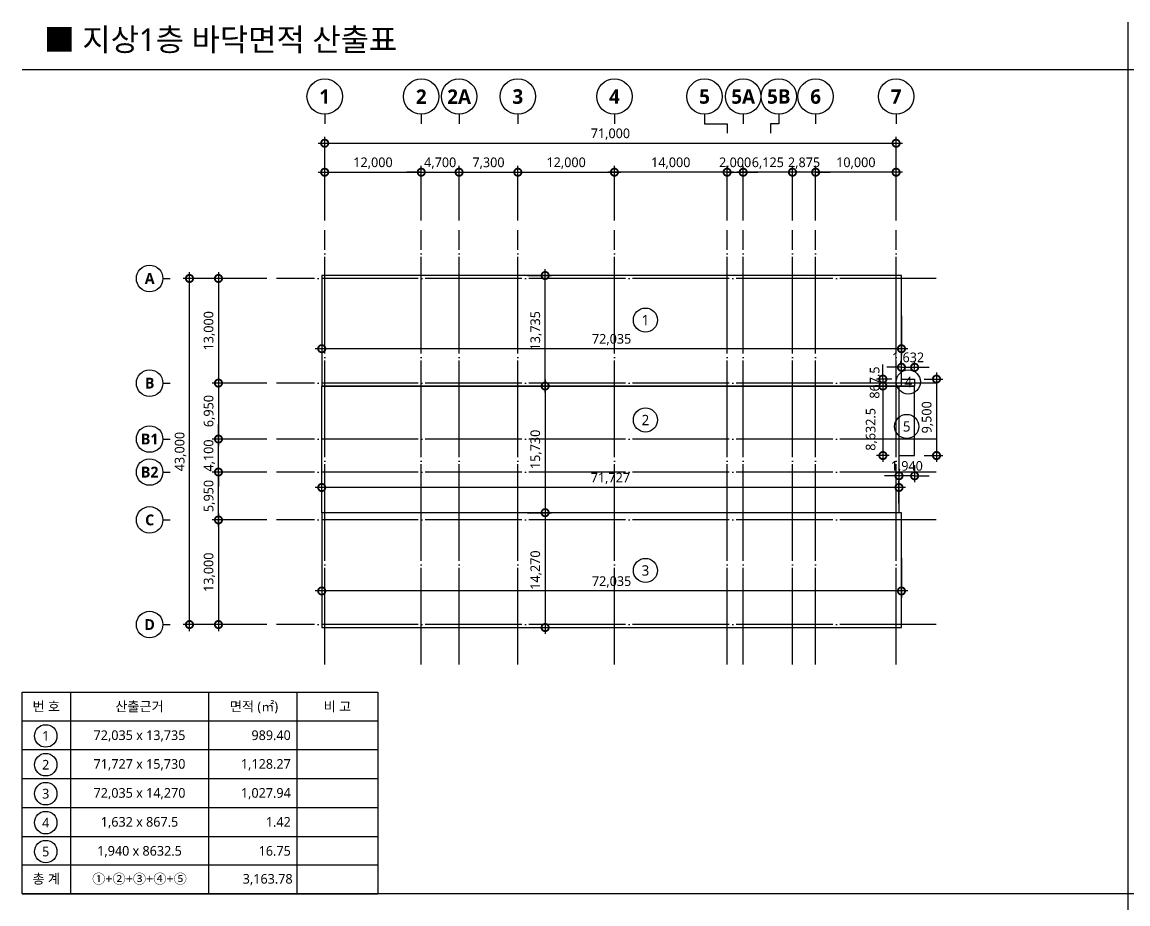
# Model space of a CAD drawing. Header units: millimetres. Extents: x 18600 to 322121, y -51000 to 167700.
# Drawn here: x 18600 to 156000, y 58150 to 167700 of the extents above; entities that cross this region are included whole.
import ezdxf
from ezdxf.enums import TextEntityAlignment as Align

# ---------------------------------------------------------------- set-up
doc = ezdxf.new("R2010")
doc.units = ezdxf.units.MM
doc.header["$LTSCALE"] = 400
doc.linetypes.add('CEN-GAUN', pattern=[32.2, 30, -1, 0.2, -1])
doc.layers.get('DEFPOINTS').update_dxf_attribs({"color": 137})
for name, color, linetype in [('3TXT', 3, 'Continuous'), ('CEN', 1, 'CEN-GAUN'), ('DIM', 7, 'Continuous'), ('ELE-2', 2, 'Continuous'), ('ELE-3', 3, 'Continuous'), ('ELE-4', 4, 'Continuous'), ('SYM', 6, 'Continuous'), ('SYM-BUB', 3, 'Continuous'), ('TEXT', 3, 'Continuous')]:
    doc.layers.add(name, color=color, linetype=linetype)
doc.styles.add('$0$스타일1', font='malgun.ttf')
doc.styles.add('스타일1', font='malgun.ttf')
doc.styles.add('스타일2', font='malgunbd.ttf')
doc.dimstyles.new('CJA', dxfattribs={"dimscale": 300, "dimtxt": 2.7, "dimasz": 1, "dimexe": 2, "dimexo": 3, "dimgap": 1, "dimtad": 1, "dimdec": 0, "dimzin": 1, "dimdsep": 46, "dimlunit": 6, "dimtxsty": '$0$스타일1', "dimblk": 'CJDOT', "dimcen": 0.09, "dimdle": 1, "dimclrd": 256, "dimclre": 256, "dimclrt": 3, "dimadec": 0, "dimazin": 0, "dimtfac": 1, "dimtdec": 0, "dimtix": 1, "dimtmove": 2, "dimatfit": 3, "dimldrblk": 'CJDOT', "dimfxl": 1, "dimtolj": 1, "dimtzin": 1, "dimarcsym": 0})

# ---------------------------------------------------------------- blocks, each defined once
blk = doc.blocks.new('DET2')
at = {"layer": 'SYM', "color": 6}
blk.add_circle((5, 0), 5, dxfattribs=at)
at = {"layer": 'SYM', "color": 3, "style": '스타일1'}
blk.add_attdef('1', text='', height=3, dxfattribs=at).set_placement((5, 0), align=Align.MIDDLE)
blk = doc.blocks.new('_DotSmall')
at = {"color": 0, "linetype": 'ByBlock', "const_width": 0.5}
blk.add_lwpolyline([(-0.0625, 0, 1), (0.0625, 0, 1)], format="xyb", close=True, dxfattribs=at)
blk = doc.blocks.new('*D102')
at = {"layer": 'DEFPOINTS', "color": 0, "transparency": 16777216}
for p in [(55830, 102318), (127865, 102318), (55830, 97023)]:
    blk.add_point(p, dxfattribs=at)
at = {"layer": 'DIM', "color": 7, "lineweight": -2, "transparency": 16777216}
for p, q in [((55830, 101118), (55830, 96223)), ((127865, 101118), (127865, 96223)), ((128665, 97023), (55030, 97023))]:
    blk.add_line(p, q, dxfattribs=at)
at = {"layer": 'DIM', "color": 7, "lineweight": -2, "transparency": 16777216, "xscale": 1800, "yscale": 1800, "zscale": 1800, "rotation": 180}
blk.add_blockref('_DotSmall', (55830, 97023), dxfattribs=at)
at = {"layer": 'DIM', "color": 7, "lineweight": -2, "transparency": 16777216, "xscale": 1800, "yscale": 1800, "zscale": 1800}
blk.add_blockref('_DotSmall', (127865, 97023), dxfattribs=at)
at = {"layer": 'DIM', "color": 3, "transparency": 16777216, "insert": (91848, 98144), "char_height": 1200, "attachment_point": 5, "style": '$0$스타일1'}
blk.add_mtext('\\A1;72,035', dxfattribs=at)
blk = doc.blocks.new('CJDOT')
blk.add_line((-2, 0), (2, 0))
at = {"const_width": 0.5}
blk.add_lwpolyline([(-0.25, 0, 1), (0.25, 0, 1)], format="xyb", close=True, dxfattribs=at)
blk = doc.blocks.new('*D127')
at = {"layer": 'DEFPOINTS', "color": 0, "transparency": 16777216}
for p in [(129498, 123352), (129498, 113852), (132221, 113852)]:
    blk.add_point(p, dxfattribs=at)
at = {"layer": 'DIM', "color": 7, "lineweight": -2, "transparency": 16777216}
for p, q in [((132221, 124152), (132221, 113052)), ((130698, 123352), (133021, 123352)), ((130698, 113852), (133021, 113852))]:
    blk.add_line(p, q, dxfattribs=at)
at = {"layer": 'DIM', "color": 7, "lineweight": -2, "transparency": 16777216, "xscale": 1800, "yscale": 1800, "zscale": 1800}
for p, rotation in [((132221, 123352), 90), ((132221, 113852), 270)]:
    blk.add_blockref('_DotSmall', p, dxfattribs=dict(at, rotation=rotation))
at = {"layer": 'DIM', "color": 3, "transparency": 16777216, "insert": (131100, 118602), "char_height": 1200, "attachment_point": 5, "rotation": 90, "style": '$0$스타일1'}
blk.add_mtext('\\A1;9,500', dxfattribs=at)
blk = doc.blocks.new('*D128')
at = {"layer": 'DEFPOINTS', "color": 0, "transparency": 16777216}
for p in [(127558, 113852), (129498, 113852), (127558, 111336)]:
    blk.add_point(p, dxfattribs=at)
at = {"layer": 'DIM', "color": 7, "lineweight": -2, "transparency": 16777216}
for p, q in [((127558, 111336), (125758, 111336)), ((127558, 112652), (127558, 110536)), ((129498, 111336), (127558, 111336)), ((129498, 112652), (129498, 110536)), ((129498, 111336), (131298, 111336))]:
    blk.add_line(p, q, dxfattribs=at)
at = {"layer": 'DIM', "color": 7, "lineweight": -2, "transparency": 16777216, "xscale": 1800, "yscale": 1800, "zscale": 1800}
blk.add_blockref('_DotSmall', (127558, 111336), dxfattribs=at)
at = {"layer": 'DIM', "color": 7, "lineweight": -2, "transparency": 16777216, "xscale": 1800, "yscale": 1800, "zscale": 1800, "rotation": 180}
blk.add_blockref('_DotSmall', (129498, 111336), dxfattribs=at)
at = {"layer": 'DIM', "color": 3, "transparency": 16777216, "insert": (128528, 112460), "char_height": 1200, "attachment_point": 5, "style": '$0$스타일1'}
blk.add_mtext('\\A1;1,940', dxfattribs=at)
blk = doc.blocks.new('*D158')
at = {"layer": 'DEFPOINTS', "color": 0, "transparency": 16777216}
for p in [(129498, 124816), (127865, 123352), (129498, 123352)]:
    blk.add_point(p, dxfattribs=at)
at = {"layer": 'DIM', "color": 7, "lineweight": -2, "transparency": 16777216}
for p, q in [((127865, 124552), (127865, 125616)), ((129498, 124552), (129498, 125616)), ((127865, 124816), (126065, 124816)), ((127865, 124816), (129498, 124816)), ((129498, 124816), (131298, 124816))]:
    blk.add_line(p, q, dxfattribs=at)
at = {"layer": 'DIM', "color": 7, "lineweight": -2, "transparency": 16777216, "xscale": 1800, "yscale": 1800, "zscale": 1800}
blk.add_blockref('_DotSmall', (127865, 124816), dxfattribs=at)
at = {"layer": 'DIM', "color": 7, "lineweight": -2, "transparency": 16777216, "xscale": 1800, "yscale": 1800, "zscale": 1800, "rotation": 180}
blk.add_blockref('_DotSmall', (129498, 124816), dxfattribs=at)
at = {"layer": 'DIM', "color": 3, "transparency": 16777216, "insert": (128682, 125940), "char_height": 1200, "attachment_point": 5, "style": '$0$스타일1'}
blk.add_mtext('\\A1;1,632', dxfattribs=at)
blk = doc.blocks.new('*D159')
at = {"layer": 'DEFPOINTS', "color": 0, "transparency": 16777216}
for p in [(125557, 122484), (127865, 123352), (127865, 122484)]:
    blk.add_point(p, dxfattribs=at)
at = {"layer": 'DIM', "color": 7, "lineweight": -2, "transparency": 16777216}
for p, q in [((125557, 123352), (125557, 125152)), ((126665, 123352), (124757, 123352)), ((126665, 122484), (124757, 122484)), ((125557, 123352), (125557, 122484)), ((125557, 122484), (125557, 120684))]:
    blk.add_line(p, q, dxfattribs=at)
at = {"layer": 'DIM', "color": 7, "lineweight": -2, "transparency": 16777216, "xscale": 1800, "yscale": 1800, "zscale": 1800}
for p, rotation in [((125557, 123352), 270), ((125557, 122484), 90)]:
    blk.add_blockref('_DotSmall', p, dxfattribs=dict(at, rotation=rotation))
at = {"layer": 'DIM', "color": 3, "transparency": 16777216, "insert": (124537, 122918), "char_height": 1200, "attachment_point": 5, "rotation": 90, "style": '$0$스타일1'}
blk.add_mtext('\\A1;867.5', dxfattribs=at)
blk = doc.blocks.new('*D160')
at = {"layer": 'DEFPOINTS', "color": 0, "transparency": 16777216}
for p in [(127558, 122484), (125557, 113852), (127558, 113852)]:
    blk.add_point(p, dxfattribs=at)
at = {"layer": 'DIM', "color": 7, "lineweight": -2, "transparency": 16777216}
for p, q in [((126358, 122484), (124757, 122484)), ((125557, 123284), (125557, 113052)), ((126358, 113852), (124757, 113852))]:
    blk.add_line(p, q, dxfattribs=at)
at = {"layer": 'DIM', "color": 7, "lineweight": -2, "transparency": 16777216, "xscale": 1800, "yscale": 1800, "zscale": 1800}
for p, rotation in [((125557, 122484), 90), ((125557, 113852), 270)]:
    blk.add_blockref('_DotSmall', p, dxfattribs=dict(at, rotation=rotation))
at = {"layer": 'DIM', "color": 3, "transparency": 16777216, "insert": (124138, 117102), "char_height": 1200, "attachment_point": 5, "rotation": 90, "style": '$0$스타일1'}
blk.add_mtext('\\A1;8,632.5', dxfattribs=at)
blk = doc.blocks.new('*D161')
at = {"layer": 'DEFPOINTS', "color": 0, "transparency": 16777216}
for p in [(80198, 136219), (83592, 136219), (80198, 122484)]:
    blk.add_point(p, dxfattribs=at)
at = {"layer": 'DIM', "color": 7, "lineweight": -2, "transparency": 16777216}
for p, q in [((81398, 136219), (84392, 136219)), ((83592, 121684), (83592, 137019)), ((81398, 122484), (84392, 122484))]:
    blk.add_line(p, q, dxfattribs=at)
at = {"layer": 'DIM', "color": 7, "lineweight": -2, "transparency": 16777216, "xscale": 1800, "yscale": 1800, "zscale": 1800}
for p, rotation in [((83592, 136219), 90), ((83592, 122484), 270)]:
    blk.add_blockref('_DotSmall', p, dxfattribs=dict(at, rotation=rotation))
at = {"layer": 'DIM', "color": 3, "transparency": 16777216, "insert": (82468, 129352), "char_height": 1200, "attachment_point": 5, "rotation": 90, "style": '$0$스타일1'}
blk.add_mtext('\\A1;13,735', dxfattribs=at)
blk = doc.blocks.new('*D162')
at = {"layer": 'DEFPOINTS', "color": 0, "transparency": 16777216}
for p in [(80198, 122484), (80198, 106754), (83592, 106754)]:
    blk.add_point(p, dxfattribs=at)
at = {"layer": 'DIM', "color": 7, "lineweight": -2, "transparency": 16777216}
for p, q in [((81398, 122484), (84392, 122484)), ((83592, 123284), (83592, 105954)), ((81398, 106754), (84392, 106754))]:
    blk.add_line(p, q, dxfattribs=at)
at = {"layer": 'DIM', "color": 7, "lineweight": -2, "transparency": 16777216, "xscale": 1800, "yscale": 1800, "zscale": 1800}
for p, rotation in [((83592, 122484), 90), ((83592, 106754), 270)]:
    blk.add_blockref('_DotSmall', p, dxfattribs=dict(at, rotation=rotation))
at = {"layer": 'DIM', "color": 3, "transparency": 16777216, "insert": (82468, 114619), "char_height": 1200, "attachment_point": 5, "rotation": 90, "style": '$0$스타일1'}
blk.add_mtext('\\A1;15,730', dxfattribs=at)
blk = doc.blocks.new('*D163')
at = {"layer": 'DEFPOINTS', "color": 0, "transparency": 16777216}
for p in [(80198, 106754), (80198, 92484), (83592, 92484)]:
    blk.add_point(p, dxfattribs=at)
at = {"layer": 'DIM', "color": 7, "lineweight": -2, "transparency": 16777216}
for p, q in [((83592, 107554), (83592, 91684)), ((81398, 106754), (84392, 106754)), ((81398, 92484), (84392, 92484))]:
    blk.add_line(p, q, dxfattribs=at)
at = {"layer": 'DIM', "color": 7, "lineweight": -2, "transparency": 16777216, "xscale": 1800, "yscale": 1800, "zscale": 1800}
for p, rotation in [((83592, 106754), 90), ((83592, 92484), 270)]:
    blk.add_blockref('_DotSmall', p, dxfattribs=dict(at, rotation=rotation))
at = {"layer": 'DIM', "color": 3, "transparency": 16777216, "insert": (82468, 99619), "char_height": 1200, "attachment_point": 5, "rotation": 90, "style": '$0$스타일1'}
blk.add_mtext('\\A1;14,270', dxfattribs=at)
blk = doc.blocks.new('*D164')
at = {"layer": 'DEFPOINTS', "color": 0, "transparency": 16777216}
for p in [(55830, 109881), (55830, 106754), (127558, 106754)]:
    blk.add_point(p, dxfattribs=at)
at = {"layer": 'DIM', "color": 7, "lineweight": -2, "transparency": 16777216}
for p, q in [((55830, 107954), (55830, 110681)), ((127558, 107954), (127558, 110681)), ((128358, 109881), (55030, 109881))]:
    blk.add_line(p, q, dxfattribs=at)
at = {"layer": 'DIM', "color": 7, "lineweight": -2, "transparency": 16777216, "xscale": 1800, "yscale": 1800, "zscale": 1800, "rotation": 180}
blk.add_blockref('_DotSmall', (55830, 109881), dxfattribs=at)
at = {"layer": 'DIM', "color": 7, "lineweight": -2, "transparency": 16777216, "xscale": 1800, "yscale": 1800, "zscale": 1800}
blk.add_blockref('_DotSmall', (127558, 109881), dxfattribs=at)
at = {"layer": 'DIM', "color": 3, "transparency": 16777216, "insert": (91694, 111004), "char_height": 1200, "attachment_point": 5, "style": '$0$스타일1'}
blk.add_mtext('\\A1;71,727', dxfattribs=at)
blk = doc.blocks.new('*D115')
at = {"layer": 'DEFPOINTS', "color": 0, "transparency": 16777216}
for p in [(127198, 152652), (56198, 141852), (127198, 141852)]:
    blk.add_point(p, dxfattribs=at)
at = {"layer": 'DIM', "color": 7, "lineweight": -2, "transparency": 16777216}
for p, q in [((55398, 152652), (127998, 152652)), ((56198, 143052), (56198, 153452)), ((127198, 143052), (127198, 153452))]:
    blk.add_line(p, q, dxfattribs=at)
at = {"layer": 'DIM', "color": 7, "lineweight": -2, "transparency": 16777216, "xscale": 1800, "yscale": 1800, "zscale": 1800, "rotation": 180}
blk.add_blockref('_DotSmall', (56198, 152652), dxfattribs=at)
at = {"layer": 'DIM', "color": 7, "lineweight": -2, "transparency": 16777216, "xscale": 1800, "yscale": 1800, "zscale": 1800}
blk.add_blockref('_DotSmall', (127198, 152652), dxfattribs=at)
at = {"layer": 'DIM', "color": 3, "transparency": 16777216, "insert": (91698, 153776), "char_height": 1200, "attachment_point": 5, "style": '스타일1'}
blk.add_mtext('\\A1;71,000', dxfattribs=at)
blk = doc.blocks.new('*D116')
at = {"layer": 'DEFPOINTS', "color": 0, "transparency": 16777216}
for p in [(68198, 149052), (56198, 141852), (68198, 141852)]:
    blk.add_point(p, dxfattribs=at)
at = {"layer": 'DIM', "color": 7, "lineweight": -2, "transparency": 16777216}
for p, q in [((56198, 143052), (56198, 149852)), ((68198, 143052), (68198, 149852)), ((55398, 149052), (68998, 149052))]:
    blk.add_line(p, q, dxfattribs=at)
at = {"layer": 'DIM', "color": 7, "lineweight": -2, "transparency": 16777216, "xscale": 1800, "yscale": 1800, "zscale": 1800, "rotation": 180}
blk.add_blockref('_DotSmall', (56198, 149052), dxfattribs=at)
at = {"layer": 'DIM', "color": 7, "lineweight": -2, "transparency": 16777216, "xscale": 1800, "yscale": 1800, "zscale": 1800}
blk.add_blockref('_DotSmall', (68198, 149052), dxfattribs=at)
at = {"layer": 'DIM', "color": 3, "transparency": 16777216, "insert": (62198, 150176), "char_height": 1200, "attachment_point": 5, "style": '스타일1'}
blk.add_mtext('\\A1;12,000', dxfattribs=at)
blk = doc.blocks.new('*D117')
at = {"layer": 'DEFPOINTS', "color": 0, "transparency": 16777216}
for p in [(117198, 149052), (117198, 141852), (127198, 141852)]:
    blk.add_point(p, dxfattribs=at)
at = {"layer": 'DIM', "color": 7, "lineweight": -2, "transparency": 16777216}
for p, q in [((117198, 143052), (117198, 149852)), ((127198, 143052), (127198, 149852)), ((127998, 149052), (116398, 149052))]:
    blk.add_line(p, q, dxfattribs=at)
at = {"layer": 'DIM', "color": 7, "lineweight": -2, "transparency": 16777216, "xscale": 1800, "yscale": 1800, "zscale": 1800, "rotation": 180}
blk.add_blockref('_DotSmall', (117198, 149052), dxfattribs=at)
at = {"layer": 'DIM', "color": 7, "lineweight": -2, "transparency": 16777216, "xscale": 1800, "yscale": 1800, "zscale": 1800}
blk.add_blockref('_DotSmall', (127198, 149052), dxfattribs=at)
at = {"layer": 'DIM', "color": 3, "transparency": 16777216, "insert": (122198, 150176), "char_height": 1200, "attachment_point": 5, "style": '스타일1'}
blk.add_mtext('\\A1;10,000', dxfattribs=at)
blk = doc.blocks.new('NEW_BUB')
at = {"layer": 'SYM-BUB', "color": 6}
blk.add_line((0, 3), (0, 0), dxfattribs=at)
blk.add_circle((0, 8.5), 5.5, dxfattribs=at)
at = {"layer": 'SYM-BUB', "color": 3, "style": '스타일2'}
blk.add_attdef('X', text='', height=4.5, dxfattribs=at).set_placement((0, 8.5), align=Align.MIDDLE)
blk = doc.blocks.new('*D118')
at = {"layer": 'DEFPOINTS', "color": 0, "transparency": 16777216}
for p in [(92198, 149052), (80198, 141852), (92198, 141852)]:
    blk.add_point(p, dxfattribs=at)
at = {"layer": 'DIM', "color": 7, "lineweight": -2, "transparency": 16777216}
for p, q in [((80198, 143052), (80198, 149852)), ((92198, 143052), (92198, 149852)), ((79398, 149052), (92998, 149052))]:
    blk.add_line(p, q, dxfattribs=at)
at = {"layer": 'DIM', "color": 7, "lineweight": -2, "transparency": 16777216, "xscale": 1800, "yscale": 1800, "zscale": 1800, "rotation": 180}
blk.add_blockref('_DotSmall', (80198, 149052), dxfattribs=at)
at = {"layer": 'DIM', "color": 7, "lineweight": -2, "transparency": 16777216, "xscale": 1800, "yscale": 1800, "zscale": 1800}
blk.add_blockref('_DotSmall', (92198, 149052), dxfattribs=at)
at = {"layer": 'DIM', "color": 3, "transparency": 16777216, "insert": (86198, 150176), "char_height": 1200, "attachment_point": 5, "style": '스타일1'}
blk.add_mtext('\\A1;12,000', dxfattribs=at)
blk = doc.blocks.new('*D119')
at = {"layer": 'DEFPOINTS', "color": 0, "transparency": 16777216}
for p in [(92198, 149052), (92198, 141852), (106198, 141852)]:
    blk.add_point(p, dxfattribs=at)
at = {"layer": 'DIM', "color": 7, "lineweight": -2, "transparency": 16777216}
for p, q in [((92198, 143052), (92198, 149852)), ((106198, 143052), (106198, 149852)), ((106998, 149052), (91398, 149052))]:
    blk.add_line(p, q, dxfattribs=at)
at = {"layer": 'DIM', "color": 7, "lineweight": -2, "transparency": 16777216, "xscale": 1800, "yscale": 1800, "zscale": 1800, "rotation": 180}
blk.add_blockref('_DotSmall', (92198, 149052), dxfattribs=at)
at = {"layer": 'DIM', "color": 7, "lineweight": -2, "transparency": 16777216, "xscale": 1800, "yscale": 1800, "zscale": 1800}
blk.add_blockref('_DotSmall', (106198, 149052), dxfattribs=at)
at = {"layer": 'DIM', "color": 3, "transparency": 16777216, "insert": (99198, 150176), "char_height": 1200, "attachment_point": 5, "style": '스타일1'}
blk.add_mtext('\\A1;14,000', dxfattribs=at)
blk = doc.blocks.new('*D120')
at = {"layer": 'DEFPOINTS', "color": 0, "transparency": 16777216}
for p in [(39398, 135852), (50198, 135852), (50198, 92852)]:
    blk.add_point(p, dxfattribs=at)
at = {"layer": 'DIM', "color": 7, "lineweight": -2, "transparency": 16777216}
for p, q in [((39398, 92052), (39398, 136652)), ((48998, 135852), (38598, 135852)), ((48998, 92852), (38598, 92852))]:
    blk.add_line(p, q, dxfattribs=at)
at = {"layer": 'DIM', "color": 7, "lineweight": -2, "transparency": 16777216, "xscale": 1800, "yscale": 1800, "zscale": 1800}
for p, rotation in [((39398, 135852), 90), ((39398, 92852), 270)]:
    blk.add_blockref('_DotSmall', p, dxfattribs=dict(at, rotation=rotation))
at = {"layer": 'DIM', "color": 3, "transparency": 16777216, "insert": (38277, 114347), "char_height": 1200, "attachment_point": 5, "rotation": 90, "style": '스타일1'}
blk.add_mtext('\\A1;43,000', dxfattribs=at)
blk = doc.blocks.new('*D121')
at = {"layer": 'DEFPOINTS', "color": 0, "transparency": 16777216}
for p in [(50198, 135852), (42998, 122852), (50198, 122852)]:
    blk.add_point(p, dxfattribs=at)
at = {"layer": 'DIM', "color": 7, "lineweight": -2, "transparency": 16777216}
for p, q in [((42998, 136652), (42998, 122052)), ((48998, 135852), (42198, 135852)), ((48998, 122852), (42198, 122852))]:
    blk.add_line(p, q, dxfattribs=at)
at = {"layer": 'DIM', "color": 7, "lineweight": -2, "transparency": 16777216, "xscale": 1800, "yscale": 1800, "zscale": 1800}
for p, rotation in [((42998, 135852), 90), ((42998, 122852), 270)]:
    blk.add_blockref('_DotSmall', p, dxfattribs=dict(at, rotation=rotation))
at = {"layer": 'DIM', "color": 3, "transparency": 16777216, "insert": (41874, 129352), "char_height": 1200, "attachment_point": 5, "rotation": 90, "style": '스타일1'}
blk.add_mtext('\\A1;13,000', dxfattribs=at)
blk = doc.blocks.new('*D122')
at = {"layer": 'DEFPOINTS', "color": 0, "transparency": 16777216}
for p in [(50198, 105852), (42998, 92852), (50198, 92852)]:
    blk.add_point(p, dxfattribs=at)
at = {"layer": 'DIM', "color": 7, "lineweight": -2, "transparency": 16777216}
for p, q in [((48998, 105852), (42198, 105852)), ((42998, 106652), (42998, 92052)), ((48998, 92852), (42198, 92852))]:
    blk.add_line(p, q, dxfattribs=at)
at = {"layer": 'DIM', "color": 7, "lineweight": -2, "transparency": 16777216, "xscale": 1800, "yscale": 1800, "zscale": 1800}
for p, rotation in [((42998, 105852), 90), ((42998, 92852), 270)]:
    blk.add_blockref('_DotSmall', p, dxfattribs=dict(at, rotation=rotation))
at = {"layer": 'DIM', "color": 3, "transparency": 16777216, "insert": (41874, 99352), "char_height": 1200, "attachment_point": 5, "rotation": 90, "style": '스타일1'}
blk.add_mtext('\\A1;13,000', dxfattribs=at)
blk = doc.blocks.new('*D146')
at = {"layer": 'DEFPOINTS', "color": 0, "transparency": 16777216}
for p in [(42997, 111802), (50198, 111802), (50198, 105852)]:
    blk.add_point(p, dxfattribs=at)
at = {"layer": 'DIM', "color": 7, "lineweight": -2, "transparency": 16777216}
for p, q in [((48998, 111802), (42197, 111802)), ((42997, 105052), (42997, 112602)), ((48998, 105852), (42197, 105852))]:
    blk.add_line(p, q, dxfattribs=at)
at = {"layer": 'DIM', "color": 7, "lineweight": -2, "transparency": 16777216, "xscale": 1800, "yscale": 1800, "zscale": 1800}
for p, rotation in [((42997, 111802), 90), ((42997, 105852), 270)]:
    blk.add_blockref('_DotSmall', p, dxfattribs=dict(at, rotation=rotation))
at = {"layer": 'DIM', "color": 3, "transparency": 16777216, "insert": (41877, 108827), "char_height": 1200, "attachment_point": 5, "rotation": 90, "style": '스타일1'}
blk.add_mtext('\\A1;5,950', dxfattribs=at)
blk = doc.blocks.new('*D147')
at = {"layer": 'DEFPOINTS', "color": 0, "transparency": 16777216}
for p in [(42998, 115902), (50198, 115902), (50198, 111802)]:
    blk.add_point(p, dxfattribs=at)
at = {"layer": 'DIM', "color": 7, "lineweight": -2, "transparency": 16777216}
for p, q in [((42998, 115902), (42998, 117702)), ((48998, 115902), (42198, 115902)), ((42998, 111802), (42998, 115902)), ((48998, 111802), (42198, 111802)), ((42998, 111802), (42998, 110002))]:
    blk.add_line(p, q, dxfattribs=at)
at = {"layer": 'DIM', "color": 7, "lineweight": -2, "transparency": 16777216, "xscale": 1800, "yscale": 1800, "zscale": 1800}
for p, rotation in [((42998, 115902), 270), ((42998, 111802), 90)]:
    blk.add_blockref('_DotSmall', p, dxfattribs=dict(at, rotation=rotation))
at = {"layer": 'DIM', "color": 3, "transparency": 16777216, "insert": (41874, 113852), "char_height": 1200, "attachment_point": 5, "rotation": 90, "style": '스타일1'}
blk.add_mtext('\\A1;4,100', dxfattribs=at)
blk = doc.blocks.new('*D148')
at = {"layer": 'DEFPOINTS', "color": 0, "transparency": 16777216}
for p in [(50198, 122852), (42998, 115902), (50198, 115902)]:
    blk.add_point(p, dxfattribs=at)
at = {"layer": 'DIM', "color": 7, "lineweight": -2, "transparency": 16777216}
for p, q in [((48998, 122852), (42198, 122852)), ((42998, 123652), (42998, 115102)), ((48998, 115902), (42198, 115902))]:
    blk.add_line(p, q, dxfattribs=at)
at = {"layer": 'DIM', "color": 7, "lineweight": -2, "transparency": 16777216, "xscale": 1800, "yscale": 1800, "zscale": 1800}
for p, rotation in [((42998, 122852), 90), ((42998, 115902), 270)]:
    blk.add_blockref('_DotSmall', p, dxfattribs=dict(at, rotation=rotation))
at = {"layer": 'DIM', "color": 3, "transparency": 16777216, "insert": (41877, 119377), "char_height": 1200, "attachment_point": 5, "rotation": 90, "style": '스타일1'}
blk.add_mtext('\\A1;6,950', dxfattribs=at)
blk = doc.blocks.new('*D149')
at = {"layer": 'DEFPOINTS', "color": 0, "transparency": 16777216}
for p in [(72898, 149052), (68198, 141852), (72898, 141852)]:
    blk.add_point(p, dxfattribs=at)
at = {"layer": 'DIM', "color": 7, "lineweight": -2, "transparency": 16777216}
for p, q in [((68198, 143052), (68198, 149852)), ((72898, 143052), (72898, 149852)), ((68198, 149052), (66398, 149052)), ((68198, 149052), (72898, 149052)), ((72898, 149052), (74698, 149052))]:
    blk.add_line(p, q, dxfattribs=at)
at = {"layer": 'DIM', "color": 7, "lineweight": -2, "transparency": 16777216, "xscale": 1800, "yscale": 1800, "zscale": 1800}
blk.add_blockref('_DotSmall', (68198, 149052), dxfattribs=at)
at = {"layer": 'DIM', "color": 7, "lineweight": -2, "transparency": 16777216, "xscale": 1800, "yscale": 1800, "zscale": 1800, "rotation": 180}
blk.add_blockref('_DotSmall', (72898, 149052), dxfattribs=at)
at = {"layer": 'DIM', "color": 3, "transparency": 16777216, "insert": (70548, 150172), "char_height": 1200, "attachment_point": 5, "style": '스타일1'}
blk.add_mtext('\\A1;4,700', dxfattribs=at)
blk = doc.blocks.new('*D150')
at = {"layer": 'DEFPOINTS', "color": 0, "transparency": 16777216}
for p in [(80198, 149052), (72898, 141852), (80198, 141852)]:
    blk.add_point(p, dxfattribs=at)
at = {"layer": 'DIM', "color": 7, "lineweight": -2, "transparency": 16777216}
for p, q in [((72898, 143052), (72898, 149852)), ((80198, 143052), (80198, 149852)), ((72098, 149052), (80998, 149052))]:
    blk.add_line(p, q, dxfattribs=at)
at = {"layer": 'DIM', "color": 7, "lineweight": -2, "transparency": 16777216, "xscale": 1800, "yscale": 1800, "zscale": 1800, "rotation": 180}
blk.add_blockref('_DotSmall', (72898, 149052), dxfattribs=at)
at = {"layer": 'DIM', "color": 7, "lineweight": -2, "transparency": 16777216, "xscale": 1800, "yscale": 1800, "zscale": 1800}
blk.add_blockref('_DotSmall', (80198, 149052), dxfattribs=at)
at = {"layer": 'DIM', "color": 3, "transparency": 16777216, "insert": (76548, 150172), "char_height": 1200, "attachment_point": 5, "style": '스타일1'}
blk.add_mtext('\\A1;7,300', dxfattribs=at)
blk = doc.blocks.new('*D151')
at = {"layer": 'DEFPOINTS', "color": 0, "transparency": 16777216}
for p in [(108198, 149052), (106198, 141852), (108198, 141852)]:
    blk.add_point(p, dxfattribs=at)
at = {"layer": 'DIM', "color": 7, "lineweight": -2, "transparency": 16777216}
for p, q in [((106198, 143052), (106198, 149852)), ((108198, 143052), (108198, 149852)), ((106198, 149052), (104398, 149052)), ((106198, 149052), (108198, 149052)), ((108198, 149052), (109998, 149052))]:
    blk.add_line(p, q, dxfattribs=at)
at = {"layer": 'DIM', "color": 7, "lineweight": -2, "transparency": 16777216, "xscale": 1800, "yscale": 1800, "zscale": 1800}
blk.add_blockref('_DotSmall', (106198, 149052), dxfattribs=at)
at = {"layer": 'DIM', "color": 7, "lineweight": -2, "transparency": 16777216, "xscale": 1800, "yscale": 1800, "zscale": 1800, "rotation": 180}
blk.add_blockref('_DotSmall', (108198, 149052), dxfattribs=at)
at = {"layer": 'DIM', "color": 3, "transparency": 16777216, "insert": (107198, 150172), "char_height": 1200, "attachment_point": 5, "style": '스타일1'}
blk.add_mtext('\\A1;2,000', dxfattribs=at)
blk = doc.blocks.new('*D152')
at = {"layer": 'DEFPOINTS', "color": 0, "transparency": 16777216}
for p in [(114323, 149051), (114323, 141852), (117198, 141852)]:
    blk.add_point(p, dxfattribs=at)
at = {"layer": 'DIM', "color": 7, "lineweight": -2, "transparency": 16777216}
for p, q in [((114323, 143052), (114323, 149851)), ((117198, 143052), (117198, 149851)), ((114323, 149051), (112523, 149051)), ((117198, 149051), (114323, 149051)), ((117198, 149051), (118998, 149051))]:
    blk.add_line(p, q, dxfattribs=at)
at = {"layer": 'DIM', "color": 7, "lineweight": -2, "transparency": 16777216, "xscale": 1800, "yscale": 1800, "zscale": 1800}
blk.add_blockref('_DotSmall', (114323, 149051), dxfattribs=at)
at = {"layer": 'DIM', "color": 7, "lineweight": -2, "transparency": 16777216, "xscale": 1800, "yscale": 1800, "zscale": 1800, "rotation": 180}
blk.add_blockref('_DotSmall', (117198, 149051), dxfattribs=at)
at = {"layer": 'DIM', "color": 3, "transparency": 16777216, "insert": (115760, 150172), "char_height": 1200, "attachment_point": 5, "style": '스타일1'}
blk.add_mtext('\\A1;2,875', dxfattribs=at)
blk = doc.blocks.new('*D153')
at = {"layer": 'DEFPOINTS', "color": 0, "transparency": 16777216}
for p in [(108198, 149052), (108198, 141852), (114323, 141852)]:
    blk.add_point(p, dxfattribs=at)
at = {"layer": 'DIM', "color": 7, "lineweight": -2, "transparency": 16777216}
for p, q in [((108198, 143052), (108198, 149852)), ((114323, 143052), (114323, 149852)), ((115123, 149052), (107398, 149052))]:
    blk.add_line(p, q, dxfattribs=at)
at = {"layer": 'DIM', "color": 7, "lineweight": -2, "transparency": 16777216, "xscale": 1800, "yscale": 1800, "zscale": 1800, "rotation": 180}
blk.add_blockref('_DotSmall', (108198, 149052), dxfattribs=at)
at = {"layer": 'DIM', "color": 7, "lineweight": -2, "transparency": 16777216, "xscale": 1800, "yscale": 1800, "zscale": 1800}
blk.add_blockref('_DotSmall', (114323, 149052), dxfattribs=at)
at = {"layer": 'DIM', "color": 3, "transparency": 16777216, "insert": (111260, 150176), "char_height": 1200, "attachment_point": 5, "style": '스타일1'}
blk.add_mtext('\\A1;6,125', dxfattribs=at)
blk = doc.blocks.new('*D176')
at = {"layer": 'DEFPOINTS', "color": 0, "transparency": 16777216}
for p in [(55830, 132418), (127865, 132418), (55830, 127124)]:
    blk.add_point(p, dxfattribs=at)
at = {"layer": 'DIM', "color": 7, "lineweight": -2, "transparency": 16777216}
for p, q in [((55830, 131218), (55830, 126324)), ((127865, 131218), (127865, 126324)), ((128665, 127124), (55030, 127124))]:
    blk.add_line(p, q, dxfattribs=at)
at = {"layer": 'DIM', "color": 7, "lineweight": -2, "transparency": 16777216, "xscale": 1800, "yscale": 1800, "zscale": 1800, "rotation": 180}
blk.add_blockref('_DotSmall', (55830, 127124), dxfattribs=at)
at = {"layer": 'DIM', "color": 7, "lineweight": -2, "transparency": 16777216, "xscale": 1800, "yscale": 1800, "zscale": 1800}
blk.add_blockref('_DotSmall', (127865, 127124), dxfattribs=at)
at = {"layer": 'DIM', "color": 3, "transparency": 16777216, "insert": (91848, 128244), "char_height": 1200, "attachment_point": 5, "style": '$0$스타일1'}
blk.add_mtext('\\A1;72,035', dxfattribs=at)
blk = doc.blocks.new('grid')
at = {"layer": 'CEN'}
for points in [[(37597.9, -73913.7), (37597.9, -19948.3)], [(49597.9, -73913.7), (49597.9, -19948.3)], [(54297.9, -73913.7), (54297.9, -19948.3)], [(61597.9, -73913.7), (61597.9, -19948.3)], [(73597.9, -73913.7), (73597.9, -19948.3)], [(87597.9, -73913.7), (87597.9, -19948.3)], [(89597.9, -73913.7), (89597.9, -19948.3)], [(95722.9, -73913.7), (95722.9, -19948.3)], [(98597.9, -73913.7), (98597.9, -19948.3)], [(108597.9, -73913.7), (108597.9, -19948.3)], [(113597.9, -25948.3), (31597.9, -25948.3)], [(113597.9, -38948.3), (31597.9, -38948.3)], [(113597.9, -45898.3), (31597.9, -45898.3)], [(113597.9, -49998.3), (31597.9, -49998.3)], [(113597.9, -55948.3), (31597.9, -55948.3)], [(113597.9, -68948.3), (31597.9, -68948.3)]]:
    blk.add_lwpolyline(points, dxfattribs=at)
at = {"layer": 'SYM-BUB', "color": 6}
for points in [[(84797.9, -6748.3), (87597.9, -6748.3), (87597.9, -7913.9)], [(94022.9, -6748.2), (92996.7, -6748.2), (92996.7, -7913.9)]]:
    blk.add_lwpolyline(points, dxfattribs=at)
at = {"layer": 'SYM-BUB', "xscale": 400.0000000000001, "yscale": 400.0000000000001, "zscale": 400.0000000000001}
for p, values in [((37597.9, -6748.3), {'X': '1'}), ((49597.9, -6748.3), {'X': '2'}), ((54297.9, -6748.3), {'X': '2A'}), ((61597.9, -6748.3), {'X': '3'}), ((73597.9, -6748.3), {'X': '4'}), ((84797.9, -6748.3), {'X': '5'}), ((89597.9, -6748.3), {'X': '5A'}), ((94022.9, -6748.2), {'X': '5B'}), ((98597.9, -6748.3), {'X': '6'}), ((108597.9, -6748.3), {'X': '7'})]:
    blk.add_blockref('NEW_BUB', p, dxfattribs=at).add_auto_attribs(values)
at = {"layer": 'SYM-BUB'}
ref = blk.add_blockref('NEW_BUB', (18397.9, -25948.3), dxfattribs=dict(at, xscale=300, yscale=300, zscale=300, rotation=90))
ref.add_attrib('X', 'A', dxfattribs={"color": 3, "height": 1350, "style": '스타일2'}).set_placement((15847.9, -25948.3), align=Align.MIDDLE)
ref = blk.add_blockref('NEW_BUB', (18397.9, -38948.3), dxfattribs=dict(at, xscale=300, yscale=300, zscale=300, rotation=90))
ref.add_attrib('X', 'B', dxfattribs={"color": 3, "height": 1350, "style": '스타일2'}).set_placement((15847.9, -38948.3), align=Align.MIDDLE)
ref = blk.add_blockref('NEW_BUB', (18397.9, -45898.3), dxfattribs=dict(at, xscale=300, yscale=300, zscale=300, rotation=90))
ref.add_attrib('X', 'B1', dxfattribs={"color": 3, "height": 1350, "style": '스타일2'}).set_placement((15847.9, -45898.3), align=Align.MIDDLE)
ref = blk.add_blockref('NEW_BUB', (18397.9, -49998.3), dxfattribs=dict(at, xscale=300, yscale=300, zscale=300, rotation=90))
ref.add_attrib('X', 'B2', dxfattribs={"color": 3, "height": 1350, "style": '스타일2'}).set_placement((15847.9, -49998.3), align=Align.MIDDLE)
ref = blk.add_blockref('NEW_BUB', (18397.9, -55948.3), dxfattribs=dict(at, xscale=300, yscale=300, zscale=300, rotation=90))
ref.add_attrib('X', 'C', dxfattribs={"color": 3, "height": 1350, "style": '스타일2'}).set_placement((15847.9, -55948.3), align=Align.MIDDLE)
ref = blk.add_blockref('NEW_BUB', (18397.9, -68948.3), dxfattribs=dict(at, xscale=300, yscale=300, zscale=300, rotation=90))
ref.add_attrib('X', 'D', dxfattribs={"color": 3, "height": 1350, "style": '스타일2'}).set_placement((15847.9, -68948.3), align=Align.MIDDLE)
at = {"layer": 'DIM'}
for base, p1, p2, angle, override, picture, middle in [((108597.9, -9148.3), (37597.9, -19948.3), (108597.9, -19948.3), 180, {"dimscale": 400, "dimtxt": 3, "dimasz": 4.5, "dimlunit": 6, "dimtxsty": '스타일1', "dimblk1": 'DotSmall', "dimblk2": 'DotSmall', "dimsah": 1, "dimdle": 2, "dimclrd": 7, "dimclre": 7}, '*D115', (73097.9, -8024.4)), ((49597.9, -12748.3), (37597.9, -19948.3), (49597.9, -19948.3), 180, {"dimscale": 400, "dimtxt": 3, "dimasz": 4.5, "dimtxsty": '스타일1', "dimblk1": 'DotSmall', "dimblk2": 'DotSmall', "dimsah": 1, "dimdle": 2, "dimclrd": 7, "dimclre": 7}, '*D116', (43597.9, -11624.4)), ((73597.9, -12748.3), (61597.9, -19948.3), (73597.9, -19948.3), 180, {"dimscale": 400, "dimtxt": 3, "dimasz": 4.5, "dimlunit": 6, "dimtxsty": '스타일1', "dimblk1": 'DotSmall', "dimblk2": 'DotSmall', "dimsah": 1, "dimdle": 2, "dimclrd": 7, "dimclre": 7}, '*D118', (67597.9, -11624.4)), ((24397.9, -38948.3), (31597.9, -25948.3), (31597.9, -38948.3), 90, {"dimscale": 400, "dimtxt": 3, "dimasz": 4.5, "dimlunit": 6, "dimtxsty": '스타일1', "dimblk1": 'DotSmall', "dimblk2": 'DotSmall', "dimsah": 1, "dimdle": 2, "dimclrd": 7, "dimclre": 7}, '*D121', (23274, -32448.3)), ((24397.9, -45898.3), (31597.9, -38948.3), (31597.9, -45898.3), 90, {"dimscale": 400, "dimtxt": 3, "dimasz": 4.5, "dimtxsty": '스타일1', "dimblk1": 'DotSmall', "dimblk2": 'DotSmall', "dimsah": 1, "dimdle": 2, "dimclrd": 7, "dimclre": 7}, '*D148', (23277.2, -42423.3)), ((24397.9, -45898.3), (31597.9, -49998.3), (31597.9, -45898.3), 90, {"dimscale": 400, "dimtxt": 3, "dimasz": 4.5, "dimtxsty": '스타일1', "dimblk1": 'DotSmall', "dimblk2": 'DotSmall', "dimsah": 1, "dimdle": 2, "dimclrd": 7, "dimclre": 7}, '*D147', (23274, -47948.3)), ((24397.2, -49998.3), (31597.9, -55948.3), (31597.9, -49998.3), 90, {"dimscale": 400, "dimtxt": 3, "dimasz": 4.5, "dimtxsty": '스타일1', "dimblk1": 'DotSmall', "dimblk2": 'DotSmall', "dimsah": 1, "dimdle": 2, "dimclrd": 7, "dimclre": 7}, '*D146', (23276.6, -52973.3)), ((24397.9, -68948.3), (31597.9, -55948.3), (31597.9, -68948.3), 90, {"dimscale": 400, "dimtxt": 3, "dimasz": 4.5, "dimlunit": 6, "dimtxsty": '스타일1', "dimblk1": 'DotSmall', "dimblk2": 'DotSmall', "dimsah": 1, "dimdle": 2, "dimclrd": 7, "dimclre": 7}, '*D122', (23274, -62448.3))]:
    dim = blk.add_linear_dim(base=base, p1=p1, p2=p2, angle=angle, dimstyle='CJA', override=override, dxfattribs=at)
    dim.commit()
    dim.dimension.update_dxf_attribs({"geometry": picture, "text_midpoint": middle, "insert": (-18600, -161800)})
for base, p1, p2, picture, middle in [((54297.9, -12748.3), (49597.9, -19948.3), (54297.9, -19948.3), '*D149', (51947.9, -11627.6)), ((61597.9, -12748.3), (54297.9, -19948.3), (61597.9, -19948.3), '*D150', (57947.9, -11627.6)), ((73597.9, -12748.3), (87597.9, -19948.3), (73597.9, -19948.3), '*D119', (80597.9, -11624.4)), ((89597.9, -12748.3), (87597.9, -19948.3), (89597.9, -19948.3), '*D151', (88597.9, -11627.6)), ((89597.9, -12748.1), (95722.9, -19948.3), (89597.9, -19948.3), '*D153', (92660.4, -11624.2)), ((95722.9, -12748.7), (98597.9, -19948.3), (95722.9, -19948.3), '*D152', (97160.4, -11628)), ((98597.9, -12748.3), (108597.9, -19948.3), (98597.9, -19948.3), '*D117', (103597.9, -11624.4))]:
    dim = blk.add_linear_dim(base=base, p1=p1, p2=p2, dimstyle='CJA', override={"dimscale": 400, "dimtxt": 3, "dimasz": 4.5, "dimtxsty": '스타일1', "dimblk1": 'DotSmall', "dimblk2": 'DotSmall', "dimsah": 1, "dimdle": 2, "dimclrd": 7, "dimclre": 7}, dxfattribs=at)
    dim.commit()
    dim.dimension.update_dxf_attribs({"geometry": picture, "text_midpoint": middle, "insert": (-18600, -161800)})
dim = blk.add_linear_dim(base=(20797.9, -25948.3), p1=(31597.9, -68948.3), p2=(31597.9, -25948.3), angle=270, dimstyle='CJA', override={"dimscale": 400, "dimtxt": 3, "dimasz": 4.5, "dimtxsty": '스타일1', "dimblk1": 'DotSmall', "dimblk2": 'DotSmall', "dimsah": 1, "dimdle": 2, "dimclrd": 7, "dimclre": 7}, dxfattribs=at)
dim.commit()
dim.dimension.update_dxf_attribs({"geometry": '*D120', "text_midpoint": (19677.2, -47452.9), "dimtype": 128, "insert": (-18600, -161800)})

msp = doc.modelspace()

# ---------------------------------------------------------------- linework, layer by layer
at = {"layer": 'ELE-2', "color": 3}
for p, q in [((127557.86, 122484.04), (55830.36, 122484.04)), ((127865.36, 122484.04), (129497.86, 122484.04)), ((127557.86, 106754.04), (55830.36, 106754.04))]:
    msp.add_line(p, q, dxfattribs=at)
at = {"layer": 'ELE-2'}
msp.add_line((293400, 59400), (18600, 59400), dxfattribs=at)
at = {"layer": 'ELE-2', "color": 3}
for points in [[(127865.36, 136219.22), (55830.36, 136219.22), (55830.36, 122484.04), (127865.36, 122484.04)], [(55830.36, 122484.04), (127557.86, 122484.04), (127557.86, 106754.04), (55830.36, 106754.04)], [(129497.86, 122484.04), (127557.86, 122484.04), (127557.86, 113851.54), (129497.86, 113851.54)], [(127865.36, 123351.54), (129497.86, 123351.54), (129497.86, 122484.04), (127865.36, 122484.04)], [(127865.36, 106754.04), (55830.36, 106754.04), (55830.36, 92484.22), (127865.36, 92484.22)]]:
    msp.add_lwpolyline(points, close=True, dxfattribs=at)
at = {"layer": 'ELE-3'}
msp.add_line((156000, 167700), (156000, -51000), dxfattribs=at)
at = {"layer": 'ELE-4'}
for p, q in [((18600, 161800), (293400, 161800)), ((18600, 84473.33), (62812.09, 84473.33)), ((24600, 84473.33), (24600, 63000)), ((41769.77, 84473.33), (41769.77, 59400)), ((52743.47, 84473.33), (52743.47, 59400)), ((18600, 80873.33), (62812.09, 80873.33)), ((18600, 77336.67), (62812.09, 77336.67)), ((18600, 73736.67), (62812.09, 73736.67)), ((18600, 70136.67), (62812.09, 70136.67)), ((18600, 66536.67), (62812.09, 66536.67)), ((18600, 63000), (62812.09, 63000)), ((24600, 63063.33), (24600, 59463.33)), ((18600, 59400), (62812.09, 59400)), ((18600, 59400), (62812.09, 59400))]:
    msp.add_line(p, q, dxfattribs=at)
at = {"layer": 'ELE-4', "flags": 128}
for points in [[(18600, 59400), (18600, 84473.33)], [(62812.09, 84473.33), (62812.09, 59400)], [(18600, 59463.33), (18600, 63063.33)]]:
    msp.add_lwpolyline(points, dxfattribs=at)

# ---------------------------------------------------------------- block references
msp.add_blockref('grid', (18600, 161800))
at = {"layer": 'SYM'}
ref = msp.add_blockref('DET2', (94552.23, 130681.64), dxfattribs=dict(at, xscale=300, yscale=300, zscale=300))
ref.add_attrib('1', '1', dxfattribs={"color": 3, "height": 1287.24, "style": '스타일1'}).set_placement((96052.23, 130681.64), align=Align.MIDDLE)
ref = msp.add_blockref('DET2', (127214.2, 122993.34), dxfattribs=dict(at, xscale=300, yscale=300, zscale=300))
ref.add_attrib('1', '4', dxfattribs={"color": 3, "height": 1287.24, "style": '스타일1'}).set_placement((128714.2, 122993.34), align=Align.MIDDLE)
ref = msp.add_blockref('DET2', (94552.23, 118272.03), dxfattribs=dict(at, xscale=300, yscale=300, zscale=300))
ref.add_attrib('1', '2', dxfattribs={"color": 3, "height": 1287.24, "style": '스타일1'}).set_placement((96052.23, 118272.03), align=Align.MIDDLE)
ref = msp.add_blockref('DET2', (127020.15, 117469.15), dxfattribs=dict(at, xscale=300, yscale=300, zscale=300))
ref.add_attrib('1', '5', dxfattribs={"color": 3, "height": 1287.24, "style": '스타일1'}).set_placement((128520.15, 117469.15), align=Align.MIDDLE)
ref = msp.add_blockref('DET2', (94552.23, 99576.62), dxfattribs=dict(at, xscale=300, yscale=300, zscale=300))
ref.add_attrib('1', '3', dxfattribs={"color": 3, "height": 1287.24, "style": '스타일1'}).set_placement((96052.23, 99576.62), align=Align.MIDDLE)
ref = msp.add_blockref('DET2', (20132.77, 79013.06), dxfattribs=dict(at, xscale=279.9999937104499, yscale=279.9999937104499, zscale=279.9999937104499))
ref.add_attrib('1', '1', dxfattribs={"color": 3, "height": 1201.43, "style": '스타일1'}).set_placement((21532.77, 79013.06), align=Align.MIDDLE)
ref = msp.add_blockref('DET2', (20132.77, 75444.72), dxfattribs=dict(at, xscale=279.9999937104499, yscale=279.9999937104499, zscale=279.9999937104499))
ref.add_attrib('1', '2', dxfattribs={"color": 3, "height": 1201.43, "style": '스타일1'}).set_placement((21532.77, 75444.72), align=Align.MIDDLE)
ref = msp.add_blockref('DET2', (20132.77, 71844.72), dxfattribs=dict(at, xscale=279.9999937104499, yscale=279.9999937104499, zscale=279.9999937104499))
ref.add_attrib('1', '3', dxfattribs={"color": 3, "height": 1201.43, "style": '스타일1'}).set_placement((21532.77, 71844.72), align=Align.MIDDLE)
ref = msp.add_blockref('DET2', (20132.77, 68244.72), dxfattribs=dict(at, xscale=279.9999937104499, yscale=279.9999937104499, zscale=279.9999937104499))
ref.add_attrib('1', '4', dxfattribs={"color": 3, "height": 1201.43, "style": '스타일1'}).set_placement((21532.77, 68244.72), align=Align.MIDDLE)
ref = msp.add_blockref('DET2', (20132.77, 64644.72), dxfattribs=dict(at, xscale=279.9999937104499, yscale=279.9999937104499, zscale=279.9999937104499))
ref.add_attrib('1', '5', dxfattribs={"color": 3, "height": 1201.43, "style": '스타일1'}).set_placement((21532.77, 64644.72), align=Align.MIDDLE)

# ---------------------------------------------------------------- texts
at = {"style": '스타일1'}
for s, p in [('번 호', (21600, 82673.33)), ('산출근거', (33184.88, 82674.56)), ('면적 (㎡)', (47412.49, 82673.33)), ('비 고', (57777.78, 82673.33)), ('총 계', (21600, 61263.33)), ('①+②+③+④+⑤', (33184.88, 61264.56))]:
    msp.add_text(s, height=1200, dxfattribs=at).set_placement(p, align=Align.MIDDLE_CENTER)
msp.add_text('3,163.78', height=1200, dxfattribs=at).set_placement((52212.49, 61263.33), align=Align.MIDDLE_RIGHT)
at = {"layer": '3TXT', "color": 3, "style": '스타일1'}
for s, p in [('72,035 x 13,735', (33184.88, 79106.22)), ('71,727 x 15,730', (33184.88, 75537.89)), ('72,035 x 14,270', (33184.88, 71937.89)), ('1,632 x 867.5', (33184.88, 68337.89)), ('1,940 x 8632.5', (33184.88, 64737.89))]:
    msp.add_text(s, height=1200, dxfattribs=at).set_placement(p, align=Align.MIDDLE_CENTER)
for s, p in [('989.40', (51985.65, 79105)), ('1,128.27', (51985.65, 75536.67)), ('1,027.94', (51985.65, 71936.67)), ('1.42', (51985.65, 68336.67)), ('16.75', (51985.65, 64736.67))]:
    msp.add_text(s, height=1200, dxfattribs=at).set_placement(p, align=Align.MIDDLE_RIGHT)
at = {"layer": 'TEXT', "style": '스타일1'}
msp.add_text('■ 지상1층 바닥면적 산출표', height=2800, dxfattribs=at).set_placement((21317.81, 164123.36))

# ---------------------------------------------------------------- dimensions: what is measured, and where the dimension line sits
at = {"layer": 'DIM'}
for base, p1, p2, override, picture, middle in [((83591.74, 136219.04), (80197.86, 122484.04), (80197.86, 136219.04), {"dimscale": 400, "dimtxt": 3, "dimasz": 4.5, "dimblk1": 'DotSmall', "dimblk2": 'DotSmall', "dimsah": 1, "dimdle": 2, "dimclrd": 7, "dimclre": 7}, '*D161', (82467.82, 129351.54)), ((125557.04, 122484.04), (127865.36, 123351.54), (127865.36, 122484.04), {"dimscale": 400, "dimtxt": 3, "dimasz": 4.5, "dimdec": 1, "dimrnd": 0, "dimblk1": 'DotSmall', "dimblk2": 'DotSmall', "dimsah": 1, "dimdle": 2, "dimclrd": 7, "dimclre": 7}, '*D159', (124537.06, 122917.79)), ((132220.9, 113851.72), (129497.86, 123351.72), (129497.86, 113851.72), {"dimscale": 400, "dimtxt": 3, "dimasz": 4.5, "dimblk1": 'DotSmall', "dimblk2": 'DotSmall', "dimsah": 1, "dimdle": 2, "dimclrd": 7, "dimclre": 7}, '*D127', (131100.24, 118601.72)), ((83591.74, 106754.04), (80197.86, 122484.04), (80197.86, 106754.04), {"dimscale": 400, "dimtxt": 3, "dimasz": 4.5, "dimblk1": 'DotSmall', "dimblk2": 'DotSmall', "dimsah": 1, "dimdle": 2, "dimclrd": 7, "dimclre": 7}, '*D162', (82467.82, 114619.04)), ((83591.74, 92484.22), (80197.86, 106754.04), (80197.86, 92484.22), {"dimscale": 400, "dimtxt": 3, "dimasz": 4.5, "dimblk1": 'DotSmall', "dimblk2": 'DotSmall', "dimsah": 1, "dimdle": 2, "dimclrd": 7, "dimclre": 7}, '*D163', (82467.82, 99619.13))]:
    dim = msp.add_linear_dim(base=base, p1=p1, p2=p2, angle=90, dimstyle='CJA', override=override, dxfattribs=at)
    dim.commit()
    dim.dimension.update_dxf_attribs({"geometry": picture, "text_midpoint": middle})
for base, p1, p2, picture, middle in [((55830.36, 127123.58), (127865.36, 132418.42), (55830.36, 132418.42), '*D176', (91847.86, 128244.23)), ((129497.863688, 124816.451125), (127865.363693, 123351.538215), (129497.863688, 123351.717565), '*D158', (128681.61369, 125940.364168)), ((127557.86, 111336.06), (129497.86, 113851.72), (127557.86, 113851.54), '*D128', (128527.86, 112459.97)), ((55830.36368758, 109880.58674467), (127557.86368727, 106754.03821458), (55830.36368758, 106754.03821458), '*D164', (91694.11368743, 111004.49978815)), ((55830.36, 97022.92), (127865.36, 102317.75), (55830.36, 102317.75), '*D102', (91847.86, 98143.57))]:
    dim = msp.add_linear_dim(base=base, p1=p1, p2=p2, dimstyle='CJA', override={"dimscale": 400, "dimtxt": 3, "dimasz": 4.5, "dimblk1": 'DotSmall', "dimblk2": 'DotSmall', "dimsah": 1, "dimdle": 2, "dimclrd": 7, "dimclre": 7}, dxfattribs=at)
    dim.commit()
    dim.dimension.update_dxf_attribs({"geometry": picture, "text_midpoint": middle})
dim = msp.add_linear_dim(base=(125557.04, 113851.54), p1=(127557.86, 122484.04), p2=(127557.86, 113851.54), angle=90, dimstyle='CJA', override={"dimscale": 400, "dimtxt": 3, "dimasz": 4.5, "dimdec": 1, "dimblk1": 'DotSmall', "dimblk2": 'DotSmall', "dimsah": 1, "dimdle": 2, "dimclrd": 7, "dimclre": 7}, dxfattribs=at)
dim.commit()
dim.dimension.update_dxf_attribs({"geometry": '*D160', "text_midpoint": (124137.59, 117102.14), "dimtype": 160})

doc.saveas('drawing.dxf')
